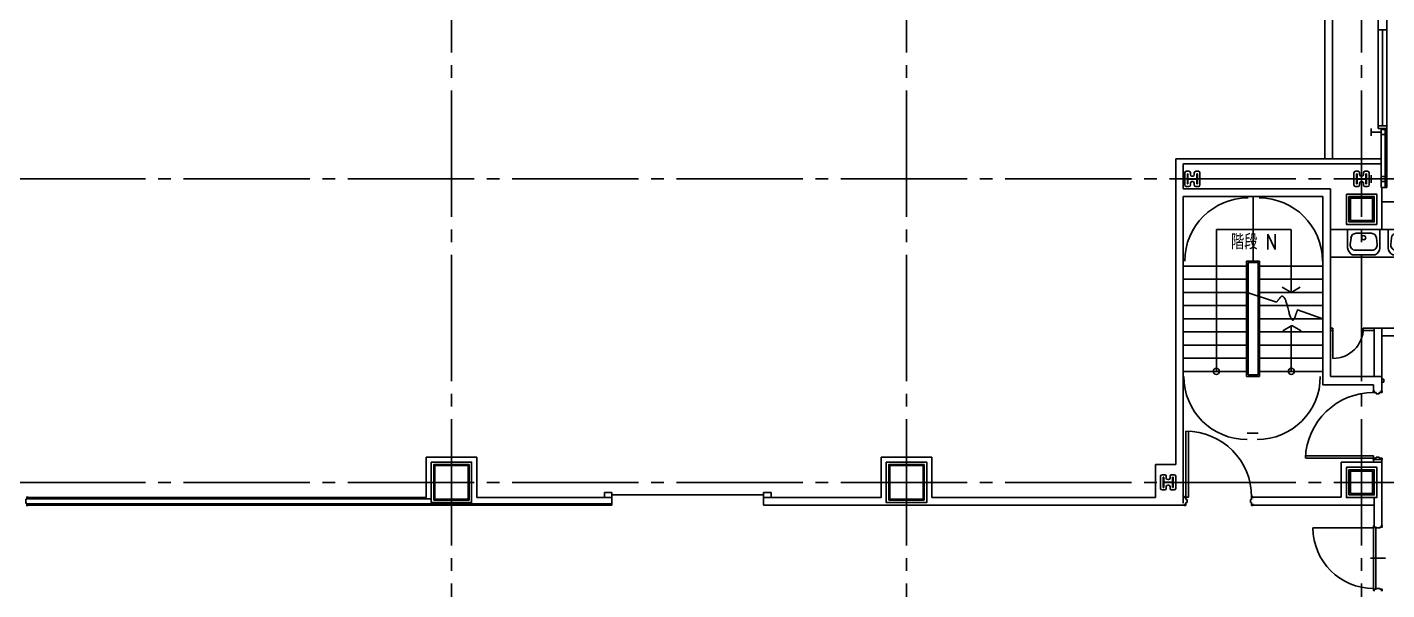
# Model space of a CAD drawing. Header units: millimetres. Extents: x -48783 to 30095, y 6477 to 24477.
# Drawn here: x 21661 to 24350, y 17337 to 18450 of the extents above; entities that cross this region are included whole.
import ezdxf
from ezdxf.enums import TextEntityAlignment as Align

# ---------------------------------------------------------------- set-up
doc = ezdxf.new("R2010")
doc.units = ezdxf.units.MM
doc.header["$LTSCALE"] = 100
doc.linetypes.add('X-N-FAB-L20$0$COL-CEN-LIN', pattern=[3.25, 2.5, -0.25, 0.25, -0.25])
for name, color, linetype in [('0-XREF', 7, 'Continuous'), ('X-N-FAB-L20$0$08', 8, 'Continuous'), ('X-N-FAB-L20$0$4', 8, 'Continuous'), ('X-N-FAB-L20$0$BLOCK', 8, 'Continuous'), ('X-N-FAB-L20$0$CCL', 8, 'X-N-FAB-L20$0$COL-CEN-LIN'), ('X-N-FAB-L20$0$COL', 8, 'Continuous'), ('X-N-FAB-L20$0$COL-S', 8, 'Continuous'), ('X-N-FAB-L20$0$DOOR', 8, 'Continuous'), ('X-N-FAB-L20$0$FURNITURE', 8, 'Continuous'), ('X-N-FAB-L20$0$WALL-P', 8, 'Continuous'), ('X-N-FAB-L20$0$WC', 8, 'Continuous')]:
    doc.layers.add(name, color=color, linetype=linetype)
doc.layers.add('X-N-FAB-L20$0$A-BLOCK', color=8, linetype='Continuous', plot=False)
doc.styles.add('X-N-FAB-L20$0$ROMS', font='ROMANS.shx', dxfattribs={"bigfont": 'bigfont.shx'})

# ---------------------------------------------------------------- blocks, each defined once
blk = doc.blocks.new('X-N-FAB-L20$0$A$C028b1125')
at = {"layer": 'X-N-FAB-L20$0$COL'}
blk.add_lwpolyline([(0, 60), (60, 60), (60, 0), (0, 0)], close=True, dxfattribs=at)
at = {"layer": 'X-N-FAB-L20$0$COL-S'}
for points in [[(5, 5), (5, 55), (55, 55), (55, 5)], [(8, 8), (8, 52), (52, 52), (52, 8)]]:
    blk.add_lwpolyline(points, close=True, dxfattribs=at)
blk = doc.blocks.new('X-N-FAB-L20$0$A$C762889a9')
at = {"layer": 'X-N-FAB-L20$0$COL'}
blk.add_lwpolyline([(0, 80), (80, 80), (80, 0), (0, 0)], close=True, dxfattribs=at)
at = {"layer": 'X-N-FAB-L20$0$COL-S'}
for points in [[(5, 5), (5, 75), (75, 75), (75, 5)], [(7, 7), (7, 73), (73, 73), (73, 7)]]:
    blk.add_lwpolyline(points, close=True, dxfattribs=at)
blk = doc.blocks.new('X-N-FAB-L20$0$A$C20c95bda')
at = {"layer": 'X-N-FAB-L20$0$CCL'}
for p, q in [((23520, 0), (23520, 9160)), ((24420, 0), (24420, 9160)), ((25320, 0), (25320, 9160)), ((240, 7550), (28330, 7550)), ((240, 6950), (28330, 6950))]:
    blk.add_line(p, q, dxfattribs=at)
at = {"layer": 'X-N-FAB-L20$0$COL'}
for name, p in [('X-N-FAB-L20$0$A$C028b1125', (25290, 7460)), ('X-N-FAB-L20$0$A$C762889a9', (23480, 6910)), ('X-N-FAB-L20$0$A$C762889a9', (24380, 6910)), ('X-N-FAB-L20$0$A$C028b1125', (25290, 6920))]:
    blk.add_blockref(name, p, dxfattribs=at)
blk = doc.blocks.new('X-N-FAB-L20$0$A$C1d07c4d4')
blk.add_polyline3d([(24849.3, 7281.4, 0), (24849.3, 7281.4, 0), (24849.3, 7281.4, 0), (24849.4, 7281.5, 0), (24849.5, 7281.6, 0), (24849.6, 7281.8, 0), (24849.7, 7281.9, 0), (24849.9, 7282.1, 0), (24850.1, 7282.3, 0), (24850.3, 7282.6, 0), (24850.5, 7282.9, 0), (24850.8, 7283.2, 0), (24851.1, 7283.6, 0), (24851.4, 7284, 0), (24851.7, 7284.4, 0), (24852, 7284.8, 0), (24852.4, 7285.3, 0), (24852.8, 7285.8, 0), (24853.3, 7286.3, 0), (24853.7, 7286.9, 0), (24854.2, 7287.5, 0), (24854.7, 7288.1, 0), (24855.2, 7288.8, 0), (24855.8, 7289.5, 0), (24856.4, 7290.2, 0), (24857, 7290.9, 0), (24857, 7290.9, 0), (24857.6, 7291.6, 0), (24858.2, 7292.2, 0), (24858.8, 7292.6, 0), (24859.4, 7292.9, 0), (24860, 7293.1, 0), (24860.6, 7293.1, 0), (24861.3, 7293, 0), (24861.9, 7292.7, 0), (24862.5, 7292.4, 0), (24863.1, 7291.8, 0), (24863.7, 7291.2, 0), (24864.3, 7290.4, 0), (24864.9, 7289.5, 0), (24865.5, 7288.4, 0), (24866.1, 7287.2, 0), (24866.8, 7285.9, 0), (24867.4, 7284.4, 0), (24868, 7282.8, 0), (24868.6, 7281.1, 0), (24869.2, 7279.2, 0), (24869.8, 7277.2, 0), (24870.4, 7275.1, 0), (24871, 7272.8, 0), (24871.6, 7270.4, 0), (24872.2, 7267.9, 0), (24872.2, 7267.9, 0), (24872.8, 7265.3, 0), (24873.4, 7262.9, 0), (24874, 7260.7, 0), (24874.6, 7258.6, 0), (24875.2, 7256.7, 0), (24875.8, 7255, 0), (24876.3, 7253.3, 0), (24876.9, 7251.9, 0), (24877.5, 7250.6, 0), (24878, 7249.4, 0), (24878.5, 7248.5, 0), (24879.1, 7247.6, 0), (24879.6, 7246.9, 0), (24880.1, 7246.4, 0), (24880.6, 7246, 0), (24881.1, 7245.8, 0), (24881.6, 7245.8, 0), (24882.1, 7245.8, 0), (24882.6, 7246.1, 0), (24883.1, 7246.5, 0), (24883.6, 7247, 0), (24884.1, 7247.8, 0), (24884.5, 7248.6, 0), (24885, 7249.6, 0), (24885.4, 7250.8, 0), (24885.4, 7250.8, 0), (24885.9, 7252, 0), (24886.3, 7253.2, 0), (24886.7, 7254.3, 0), (24887.1, 7255.4, 0), (24887.4, 7256.4, 0), (24887.8, 7257.4, 0), (24888.1, 7258.3, 0), (24888.4, 7259.2, 0), (24888.7, 7260, 0), (24889, 7260.8, 0), (24889.3, 7261.5, 0), (24889.5, 7262.2, 0), (24889.7, 7262.8, 0), (24889.9, 7263.4, 0), (24890.1, 7263.9, 0), (24890.3, 7264.4, 0), (24890.5, 7264.8, 0), (24890.6, 7265.2, 0), (24890.7, 7265.5, 0), (24890.8, 7265.8, 0), (24890.9, 7266, 0), (24890.9, 7266.2, 0), (24891, 7266.3, 0), (24891, 7266.4, 0), (24891, 7266.4, 0)])
for centre in [(24730.4, 7144.5), (24878.4, 7144.5)]:
    blk.add_circle(centre, 6)
for p in [(24682.9, 7525), (25017.4, 7525), (24634.9, 6925)]:
    blk.add_point(p)
at = {"layer": 'X-N-FAB-L20$0$08'}
for p, q in [((24944.9, 7565), (24944.9, 8097.5)), ((24959.9, 7565), (24959.9, 8075)), ((25050.4, 8025), (25050.4, 7625)), ((25067.4, 8025), (25067.4, 7625)), ((25050.4, 7820), (25067.4, 7820)), ((25058.9, 7820), (25058.9, 7630)), ((25036.4, 7625), (25036.4, 7610)), ((25056.4, 7617.5), (25036.4, 7617.5)), ((25050.4, 7630), (25067.4, 7630)), ((25050.4, 7625), (25067.4, 7625)), ((25050.4, 7625), (25067.4, 7625)), ((25050.4, 7625), (25067.4, 7625)), ((25050.4, 7625), (25067.4, 7625)), ((25056.4, 7625), (25056.4, 7610)), ((25056.4, 7625), (25056.4, 7508)), ((25063.9, 7625), (25063.9, 7508)), ((25067.4, 7625), (25067.4, 7508)), ((25056.4, 7565), (24649.9, 7565)), ((24649.9, 6960), (24649.9, 7565)), ((25056.4, 7555), (24664.9, 7555)), ((24664.9, 7505.5), (24664.9, 7555)), ((24667.9, 7513), (24667.9, 7537)), ((24670.9, 7540), (24676.1, 7540)), ((24672.9, 7515), (24672.9, 7535)), ((24672.9, 7535), (24674.1, 7535)), ((24674.1, 7526.7), (24674.1, 7535)), ((24679.1, 7533.4), (24679.1, 7537)), ((24682.1, 7530.4), (24683.7, 7530.4)), ((24686.7, 7533.4), (24686.7, 7537)), ((24689.7, 7540), (24694.9, 7540)), ((24691.7, 7526.7), (24691.7, 7535)), ((24691.7, 7535), (24692.9, 7535)), ((24692.9, 7515), (24692.9, 7535)), ((24697.9, 7513), (24697.9, 7537)), ((25002.4, 7513), (25002.4, 7537)), ((25005.4, 7540), (25010.6, 7540)), ((25007.4, 7515), (25007.4, 7535)), ((25007.4, 7535), (25008.6, 7535)), ((25008.6, 7526.7), (25008.6, 7535)), ((25013.6, 7533.4), (25013.6, 7537)), ((25016.6, 7530.4), (25018.2, 7530.4)), ((25021.2, 7533.4), (25021.2, 7537)), ((25024.2, 7540), (25029.4, 7540)), ((25026.2, 7526.7), (25026.2, 7535)), ((25026.2, 7535), (25027.4, 7535)), ((25027.4, 7515), (25027.4, 7535)), ((25032.4, 7513), (25032.4, 7537)), ((25036.4, 7532.5), (25036.4, 7517.5)), ((25056.4, 7532.5), (25056.4, 7517.5)), ((24955.9, 7505.5), (24664.9, 7505.5)), ((24670.9, 7510), (24676.1, 7510)), ((24672.9, 7515), (24674.1, 7515)), ((24674.1, 7515), (24674.1, 7523.3)), ((24675.4, 7525.4), (24690.4, 7525.4)), ((24675.4, 7524.6), (24690.4, 7524.6)), ((24679.1, 7513), (24679.1, 7516.6)), ((24682.1, 7519.6), (24683.7, 7519.6)), ((24686.7, 7513), (24686.7, 7516.6)), ((24689.7, 7510), (24694.9, 7510)), ((24691.7, 7515), (24691.7, 7523.3)), ((24691.7, 7515), (24692.9, 7515)), ((24955.9, 7134), (24955.9, 7505.5)), ((25005.4, 7510), (25010.6, 7510)), ((25007.4, 7515), (25008.6, 7515)), ((25008.6, 7515), (25008.6, 7523.3)), ((25009.9, 7525.4), (25024.9, 7525.4)), ((25009.9, 7524.6), (25024.9, 7524.6)), ((25013.6, 7513), (25013.6, 7516.6)), ((25016.6, 7519.6), (25018.2, 7519.6)), ((25021.2, 7513), (25021.2, 7516.6)), ((25024.2, 7510), (25029.4, 7510)), ((25026.2, 7515), (25026.2, 7523.3)), ((25026.2, 7515), (25027.4, 7515)), ((25056.4, 7525), (25036.4, 7525)), ((25056.4, 7508), (25057.4, 7508)), ((25057.4, 7508), (25057.4, 7425)), ((25067.4, 7508), (25057.4, 7508)), ((24664.9, 6883.5), (24664.9, 7490.5)), ((24940.9, 7490.5), (24664.9, 7490.5)), ((24802.9, 7362.5), (24802.9, 7490.5)), ((24940.9, 7118), (24940.9, 7490.5)), ((25877.4, 7480), (25057.4, 7480)), ((24730.4, 7144.5), (24730.4, 7425)), ((24730.4, 7425), (24877.4, 7425)), ((24878.4, 7300.5), (24878.4, 7425)), ((24955.9, 7425), (25057.4, 7425)), ((24664.9, 7352.5), (24789.9, 7352.5)), ((24789.9, 7134.5), (24789.9, 7362.5)), ((24789.9, 7362.5), (24815.9, 7362.5)), ((24792.9, 7137.5), (24792.9, 7359.5)), ((24792.9, 7359.5), (24812.9, 7359.5)), ((24812.9, 7137.5), (24812.9, 7359.5)), ((24815.9, 7134.5), (24815.9, 7362.5)), ((24815.9, 7352.5), (24940.9, 7352.5)), ((24664.9, 7326.5), (24789.9, 7326.5)), ((24815.9, 7326.5), (24940.9, 7326.5)), ((24664.9, 7300.5), (24789.9, 7300.5)), ((24790.9, 7300.5), (24849.3, 7281.4)), ((24815.9, 7300.5), (24940.9, 7300.5)), ((24878.4, 7300.5), (24860.6, 7310.8)), ((24878.4, 7300.5), (24896.3, 7310.8)), ((24664.9, 7274.5), (24789.9, 7274.5)), ((24815.9, 7274.5), (24940.9, 7274.5)), ((24891, 7266.4), (24940.9, 7248.5)), ((24664.9, 7248.5), (24789.9, 7248.5)), ((24815.9, 7248.5), (24940.9, 7248.5)), ((24879.8, 7235.2), (24862, 7224.9)), ((24878.4, 7144.5), (24878.4, 7234.4)), ((24879.8, 7235.2), (24897.7, 7224.9)), ((24664.9, 7222.5), (24789.9, 7222.5)), ((24815.9, 7222.5), (24940.9, 7222.5)), ((24664.9, 7196.5), (24789.9, 7196.5)), ((24815.9, 7196.5), (24940.9, 7196.5)), ((24664.9, 7170.5), (24789.9, 7170.5)), ((24815.9, 7170.5), (24940.9, 7170.5)), ((24664.9, 7144.5), (24789.9, 7144.5)), ((24789.9, 7134.5), (24815.9, 7134.5)), ((24792.9, 7137.5), (24812.9, 7137.5)), ((24815.9, 7144.5), (24940.9, 7144.5)), ((25057.4, 7134), (24955.9, 7134)), ((25057.4, 7105), (25057.4, 7134)), ((25061.4, 7129), (25057.4, 7129)), ((25061.4, 7123), (25061.4, 7129)), ((25041.4, 7118), (24940.9, 7118)), ((25040.4, 7105), (25040.4, 7102.5)), ((25043.6, 7105), (25040.4, 7105)), ((25046.4, 7102.5), (25040.4, 7102.5)), ((25041.4, 7105), (25041.4, 7118)), ((25046.4, 7102.5), (25046.4, 7100)), ((25052.4, 7100), (25046.4, 7100)), ((25052.4, 7102.5), (25052.4, 7100)), ((25058.4, 7102.5), (25052.4, 7102.5)), ((25058.4, 7105), (25055.2, 7105)), ((25061.4, 7123), (25057.4, 7123)), ((25058.4, 7105), (25058.4, 7102.5)), ((24670.1, 6891), (24670.1, 7026)), ((24675.1, 6896), (24675.1, 7025.9)), ((24790.9, 7022), (24812.9, 7022)), ((24790.9, 7022), (24812.9, 7022)), ((23167.4, 6975), (23267.4, 6975)), ((23167.4, 6975), (23267.4, 6975)), ((23167.4, 6895), (23167.4, 6975)), ((23267.4, 6975), (23267.4, 6895)), ((24067.4, 6895), (24067.4, 6975)), ((24067.4, 6975), (24167.4, 6975)), ((24167.4, 6975), (24167.4, 6895)), ((25046.4, 6972.5), (24907.4, 6972.5)), ((25041.4, 6977.5), (24907.5, 6977.5)), ((24977.4, 6896), (24977.4, 6965)), ((24977.4, 6965), (25057.4, 6965)), ((25040.4, 6970), (25040.4, 6972.5)), ((25046.4, 6972.5), (25040.4, 6972.5)), ((25058.4, 6970), (25040.4, 6970)), ((25041.4, 6977.5), (25041.4, 6972.5)), ((25041.4, 6965), (25041.4, 6970)), ((25057.4, 6970), (25041.4, 6970)), ((25052.4, 6975), (25046.4, 6975)), ((25046.4, 6972.5), (25046.4, 6975)), ((25052.4, 6972.5), (25052.4, 6975)), ((25058.4, 6972.5), (25052.4, 6972.5)), ((25057.4, 6965), (25057.4, 6970)), ((25057.4, 6965), (25057.4, 6839)), ((25058.4, 6970), (25058.4, 6972.5)), ((24609.9, 6895), (24609.9, 6960)), ((24649.9, 6960), (24609.9, 6960)), ((24622.9, 6940), (24628.1, 6940)), ((24641.7, 6940), (24646.9, 6940)), ((24619.9, 6913), (24619.9, 6937)), ((24624.9, 6915), (24624.9, 6935)), ((24624.9, 6935), (24626.1, 6935)), ((24624.9, 6915), (24626.1, 6915)), ((24626.1, 6926.7), (24626.1, 6935)), ((24626.1, 6915), (24626.1, 6923.3)), ((24627.4, 6925.4), (24642.4, 6925.4)), ((24627.4, 6924.6), (24642.4, 6924.6)), ((24631.1, 6933.4), (24631.1, 6937)), ((24631.1, 6913), (24631.1, 6916.6)), ((24634.1, 6930.4), (24635.7, 6930.4)), ((24634.1, 6919.6), (24635.7, 6919.6)), ((24638.7, 6933.4), (24638.7, 6937)), ((24638.7, 6913), (24638.7, 6916.6)), ((24643.7, 6926.7), (24643.7, 6935)), ((24643.7, 6935), (24644.9, 6935)), ((24643.7, 6915), (24643.7, 6923.3)), ((24643.7, 6915), (24644.9, 6915)), ((24644.9, 6915), (24644.9, 6935)), ((24649.9, 6913), (24649.9, 6937)), ((23167.4, 6895), (22379.9, 6895)), ((23177.4, 6892.5), (22379.9, 6892.5)), ((23534.9, 6895), (23267.4, 6895)), ((23519.9, 6895), (23519.9, 6905)), ((23534.9, 6905), (23519.9, 6905)), ((23534.9, 6895), (23534.9, 6905)), ((23534.9, 6900), (23834.9, 6900)), ((23534.9, 6880), (23534.9, 6895)), ((23834.9, 6895), (23834.9, 6905)), ((23834.9, 6905), (23849.9, 6905)), ((23834.9, 6880), (23834.9, 6895)), ((24067.4, 6895), (23834.9, 6895)), ((23849.9, 6895), (23849.9, 6905)), ((24082.4, 6890), (24152.4, 6890)), ((24609.9, 6895), (24167.4, 6895)), ((24622.9, 6910), (24628.1, 6910)), ((24641.7, 6910), (24646.9, 6910)), ((24664.9, 6896), (24667.6, 6896)), ((24664.9, 6896), (24667.6, 6896)), ((24667.6, 6897), (24667.6, 6893.8)), ((24667.6, 6897), (24670.1, 6897)), ((24670.1, 6897), (24670.1, 6891)), ((24675.1, 6896), (24670.1, 6896)), ((24670.1, 6891), (24672.6, 6891)), ((24670.1, 6885), (24672.6, 6885)), ((24670.1, 6885), (24670.1, 6879)), ((24672.6, 6891), (24672.6, 6885)), ((24797.6, 6891), (24797.6, 6885)), ((24800.1, 6891), (24797.6, 6891)), ((24800.1, 6885), (24797.6, 6885)), ((24800.1, 6897), (24800.1, 6891)), ((24802.6, 6897), (24800.1, 6897)), ((24800.1, 6885), (24800.1, 6879)), ((24802.6, 6897), (24802.6, 6893.8)), ((24802.6, 6896), (24977.4, 6896)), ((25042.4, 6895), (25042.4, 6839)), ((23534.9, 6882.5), (22379.9, 6882.5)), ((23534.9, 6880), (22379.9, 6880)), ((24664.9, 6880), (23834.9, 6880)), ((24664.9, 6880), (24667.6, 6880)), ((24664.9, 6880), (24667.6, 6880)), ((24667.6, 6882.2), (24667.6, 6879)), ((24667.6, 6879), (24670.1, 6879)), ((24802.6, 6879), (24800.1, 6879)), ((24802.6, 6882.2), (24802.6, 6879)), ((24802.6, 6880), (25042.4, 6880)), ((24921.4, 6835), (25041.4, 6835)), ((25064.9, 6775), (25034.9, 6775))]:
    blk.add_line(p, q, dxfattribs=at)
for points in [[(25056.4, 7622.5), (25063.9, 7622.5), (25063.9, 7612.5), (25056.4, 7612.5)], [(25056.4, 7530), (25063.9, 7530), (25063.9, 7520), (25056.4, 7520)], [(24987.4, 7495), (25047.4, 7495), (25047.4, 7435), (24987.4, 7435)], [(24992.4, 7440), (24992.4, 7490), (25042.4, 7490), (25042.4, 7440)], [(24995.4, 7443), (24995.4, 7487), (25039.4, 7487), (25039.4, 7443)], [(23177.4, 6965), (23257.4, 6965), (23257.4, 6885), (23177.4, 6885)], [(24077.4, 6965), (24157.4, 6965), (24157.4, 6885), (24077.4, 6885)], [(23182.4, 6890), (23182.4, 6960), (23252.4, 6960), (23252.4, 6890)], [(23184.4, 6892), (23184.4, 6958), (23250.4, 6958), (23250.4, 6892)], [(24082.4, 6890), (24082.4, 6960), (24152.4, 6960), (24152.4, 6890)], [(24084.4, 6892), (24084.4, 6958), (24150.4, 6958), (24150.4, 6892)], [(24987.4, 6955), (25047.4, 6955), (25047.4, 6895), (24987.4, 6895)], [(24992.4, 6900), (24992.4, 6950), (25042.4, 6950), (25042.4, 6900)], [(24995.4, 6903), (24995.4, 6947), (25039.4, 6947), (25039.4, 6903)], [(25041.4, 6836), (25041.4, 6714), (25045.4, 6714), (25045.4, 6836)]]:
    blk.add_lwpolyline(points, close=True, dxfattribs=at)
for points in [[(22379.9, 6881.5), (22379.9, 6879), (22377.4, 6879), (22377.4, 6883.5), (22375.9, 6883.5), (22375.9, 6891.5), (22377.4, 6891.5), (22377.4, 6896), (22379.9, 6896), (22379.9, 6893.5)], [(25055.9, 6839), (25058.4, 6839), (25058.4, 6836.5), (25053.9, 6836.5), (25053.9, 6835), (25045.9, 6835), (25045.9, 6836.5), (25041.4, 6836.5), (25041.4, 6839), (25043.9, 6839)], [(25055.9, 6711), (25058.4, 6711), (25058.4, 6713.5), (25053.9, 6713.5), (25053.9, 6715), (25045.9, 6715), (25045.9, 6713.5), (25041.4, 6713.5), (25041.4, 6711), (25043.9, 6711)]]:
    blk.add_lwpolyline(points, dxfattribs=at)
for centre, radius, start, end in [((24670.9, 7537), 3, 90, 180), ((24676.1, 7537), 3, 0, 90), ((24682.1, 7533.4), 3, 180, 270), ((24683.7, 7533.4), 3, 270, 0), ((24689.7, 7537), 3, 90, 180), ((24694.9, 7537), 3, 0, 90), ((25005.4, 7537), 3, 90, 180), ((25010.6, 7537), 3, 0, 90), ((25016.6, 7533.4), 3, 180, 270), ((25018.2, 7533.4), 3, 270, 0), ((25024.2, 7537), 3, 90, 180), ((25029.4, 7537), 3, 0, 90), ((24670.9, 7513), 3, 180, 270), ((24675.4, 7526.7), 1.3, 180, 270), ((24675.4, 7523.3), 1.3, 90, 180), ((24676.1, 7513), 3, 270, 0), ((24682.1, 7516.6), 3, 90, 180), ((24683.7, 7516.6), 3, 0, 90), ((24689.7, 7513), 3, 180, 270), ((24690.4, 7526.7), 1.3, 270, 0), ((24690.4, 7523.3), 1.3, 0, 90), ((24694.9, 7513), 3, 270, 0), ((25005.4, 7513), 3, 180, 270), ((25009.9, 7526.7), 1.3, 180, 270), ((25009.9, 7523.3), 1.3, 90, 180), ((25010.6, 7513), 3, 270, 0), ((25016.6, 7516.6), 3, 90, 180), ((25018.2, 7516.6), 3, 0, 90), ((25024.2, 7513), 3, 180, 270), ((25024.9, 7526.7), 1.3, 270, 0), ((25024.9, 7523.3), 1.3, 0, 90), ((25029.4, 7513), 3, 270, 0), ((24792.9, 7362.5), 125, 90, 180), ((24814.9, 7362.5), 125, 0, 90), ((24790.9, 7134.5), 125, 180, 270), ((24810.9, 7134.5), 125, 270, 0), ((25040.7, 6968.2), 134.3, 89.6927, 178.1454), ((24670.1, 6896), 130, 0, 90), ((24622.9, 6937), 3, 90, 180), ((24628.1, 6937), 3, 0, 90), ((24641.7, 6937), 3, 90, 180), ((24646.9, 6937), 3, 0, 90), ((24622.9, 6913), 3, 180, 270), ((24627.4, 6926.7), 1.3, 180, 270), ((24627.4, 6923.3), 1.3, 90, 180), ((24628.1, 6913), 3, 270, 0), ((24634.1, 6933.4), 3, 180, 270), ((24634.1, 6916.6), 3, 90, 180), ((24635.7, 6933.4), 3, 270, 0), ((24635.7, 6916.6), 3, 0, 90), ((24641.7, 6913), 3, 180, 270), ((24642.4, 6926.7), 1.3, 270, 0), ((24642.4, 6923.3), 1.3, 0, 90), ((24646.9, 6913), 3, 270, 0), ((25041.4, 6835), 120, 180, 270)]:
    blk.add_arc(centre, radius, start, end, dxfattribs=at)
at = {"layer": 'X-N-FAB-L20$0$08', "style": 'X-N-FAB-L20$0$ROMS', "width": 0.8}
blk.add_text('階段 N', height=30, dxfattribs=at).set_placement((24804.9, 7400.5), align=Align.MIDDLE_CENTER)
blk = doc.blocks.new('X-N-FAB-L20$0$WASH16')
for p, q in [((31.5, 0), (-31.5, 0)), ((-31.5, 0), (-31.5, -36)), ((31.5, -36), (31.5, 0)), ((-24.9, -16.5), (-26.3, -29.4)), ((15, -7.5), (-15, -7.5)), ((24.9, -16.5), (26.3, -29.4)), ((22.5, -49.4), (-22.5, -49.4)), ((-16.3, -40.4), (16.3, -40.4))]:
    blk.add_line(p, q)
blk.add_circle((0, -16.1), 4.04)
for centre, radius, start, end in [((-15, -17.5), 10, 90, 174.0783), ((15, -17.5), 10, 5.9217, 90), ((-15.3, -34.9), 16.2, 183.6901, 243.6901), ((-16.3, -30.4), 10, 174.0783, 270), ((16.3, -30.4), 10, 270, 5.9217), ((15.3, -34.9), 16.2, 296.3099, 356.3099)]:
    blk.add_arc(centre, radius, start, end)
blk = doc.blocks.new('X-N-FAB-L20$0$U370_1A1')
at = {"linetype": 'Continuous'}
for p, q in [((-230, 0), (-230, -275)), ((-230, 0), (230, 0)), ((230, 0), (230, -275)), ((-188.66, -277.08), (-177.14, -251.94)), ((188.66, -277.08), (177.08, -251.8)), ((-193.21, -280), (-225, -280)), ((-29.64, -360), (29.64, -360)), ((193.21, -280), (225, -280))]:
    blk.add_line(p, q, dxfattribs=at)
blk.add_circle((0, 0), 2, dxfattribs=at)
for centre, radius, start, end in [((-155.35, -261.99), 24, 51.2869, 155.374), ((-418.65, -590.5), 445, 32.2557, 51.2871), ((418.65, -590.5), 445, 128.713, 147.744), ((155.35, -261.99), 24, 24.6257, 128.713), ((-225, -275), 5, 180, 270), ((-193.21, -275), 5, 270, 335.373), ((-29.64, -345), 15, 212.255, 270), ((29.64, -345), 15, 270, 327.745), ((193.21, -275), 5, 204.627, 270), ((225, -275), 5, 270, 0)]:
    blk.add_arc(centre, radius, start, end, dxfattribs=at)
blk.add_point((0, 0))
blk = doc.blocks.new('X-N-FAB-L20$0$TL-GEN')
at = {"layer": 'X-N-FAB-L20$0$WC'}
for p, q in [((-19.5, 0), (19.5, 0)), ((-22.5, -12), (-22.5, -3)), ((-19.5, -15), (19.5, -15)), ((-17.2, -24.6), (-14, -15)), ((17.2, -24.6), (14, -15)), ((22.5, -3), (22.5, -12))]:
    blk.add_line(p, q, dxfattribs=at)
blk.add_lwpolyline([(-17.5, -45.9, 0.089395), (-16.1, -53.4, 0.094247), (-12.4, -59.6, 0.102032), (-6.6, -63.9, 0.108313), (0, -65.3, 0.108313), (6.6, -63.9, 0.102032), (12.4, -59.6, 0.094247), (16.1, -53.4, 0.089395), (17.5, -45.9, 0.089395), (16.1, -38.3, 0.094247), (12.4, -32.1, 0.102032), (6.6, -27.9, 0.108313), (0, -26.4, 0.108313), (-6.6, -27.9, 0.102032), (-12.4, -32.1, 0.094247), (-16.1, -38.3, 0.089395)], format="xyb", close=True, dxfattribs=at)
for centre, radius, start, end in [((-19.5, -3), 3, 90, 180), ((19.5, -3), 3, 0, 90), ((-19.5, -12), 3, 180, 270), ((6.9, -41.3), 29, 148.9452, 161.8917), ((-25.7, -21.7), 9, 328.9452, 341.624), ((25.7, -21.7), 9, 198.376, 211.0548), ((-6.9, -41.3), 29, 18.1083, 31.0548), ((19.5, -12), 3, 270, 0), ((13.5, -43.5), 36, 161.8917, 180), ((13.5, -43.5), 36, 180, 198.1083), ((-13.5, -43.5), 36, 0, 18.1083), ((-13.5, -43.5), 36, 341.8917, 0), ((6.9, -45.7), 29, 198.1083, 218.2902), ((2.7, -49), 23.7, 218.2902, 242.3153), ((0, -54.1), 17.9, 242.3153, 270), ((0, -54.1), 17.9, 270, 297.6847), ((-2.7, -49), 23.7, 297.6847, 321.7098), ((-6.9, -45.7), 29, 321.7098, 341.8917)]:
    blk.add_arc(centre, radius, start, end, dxfattribs=at)
blk = doc.blocks.new('X-N-FAB-L20$0$A$C801fbac1')
at = {"layer": 'X-N-FAB-L20$0$DOOR'}
for p, q in [((293.8, 405), (293.8, 465)), ((388.8, 405), (388.8, 465)), ((483.8, 405), (483.8, 465)), ((578.8, 405), (578.8, 465)), ((673.8, 405), (673.8, 465)), ((768.8, 405), (768.8, 465)), ((863.8, 405), (863.8, 465)), ((958.8, 405), (958.8, 465)), ((5, 305), (5, 245)), ((545.5, 110), (545.5, 50)), ((695.5, 110), (695.5, 50))]:
    blk.add_line(p, q, dxfattribs=at)
for points in [[(191.5, 305), (101.5, 305)], [(191.5, 290), (101.5, 290)], [(251.5, 190), (251.5, 280)], [(266.5, 190), (266.5, 280)]]:
    blk.add_lwpolyline(points, dxfattribs=at)
for centre, start, end in [((293.8, 405), 90, 180), ((388.8, 405), 90, 180), ((483.8, 405), 90, 180), ((578.8, 405), 90, 180), ((673.8, 405), 90, 180), ((768.8, 405), 90, 180), ((863.8, 405), 90, 180), ((958.8, 405), 90, 180), ((5, 305), 270, 0), ((545.5, 110), 270, 0), ((695.5, 110), 270, 0), ((845.5, 110), 270, 0)]:
    blk.add_arc(centre, 60, start, end, dxfattribs=at)
at = {"layer": 'X-N-FAB-L20$0$FURNITURE'}
for points in [[(0, 445), (212.8, 445)], [(536.5, 70.1), (266.5, 70.1)]]:
    blk.add_lwpolyline(points, dxfattribs=at)
at = {"layer": 'X-N-FAB-L20$0$WALL-P', "color": 4}
for p, q in [((212.8, 405), (212.8, 555)), ((216.8, 405), (216.8, 555)), ((307.8, 405), (307.8, 555)), ((311.8, 405), (311.8, 555)), ((402.8, 405), (402.8, 555)), ((406.8, 405), (406.8, 555)), ((497.8, 405), (497.8, 555)), ((501.8, 405), (501.8, 555)), ((592.8, 405), (592.8, 555)), ((596.8, 405), (596.8, 555)), ((687.8, 405), (687.8, 555)), ((691.8, 405), (691.8, 555)), ((782.8, 405), (782.8, 555)), ((786.8, 405), (786.8, 555)), ((877.8, 405), (877.8, 555)), ((881.8, 405), (881.8, 555)), ((216.8, 535), (307.8, 535)), ((311.8, 535), (402.8, 535)), ((406.8, 535), (497.8, 535)), ((501.8, 535), (592.8, 535)), ((596.8, 535), (687.8, 535)), ((691.8, 535), (782.8, 535)), ((786.8, 535), (877.8, 535)), ((233.8, 405), (212.8, 405)), ((233.8, 409), (216.8, 409)), ((307.8, 409), (293.8, 409)), ((307.8, 405), (293.8, 405)), ((328.8, 405), (307.8, 405)), ((328.8, 409), (311.8, 409)), ((402.8, 409), (388.8, 409)), ((402.8, 405), (388.8, 405)), ((423.8, 405), (402.8, 405)), ((423.8, 409), (406.8, 409)), ((497.8, 409), (483.8, 409)), ((497.8, 405), (483.8, 405)), ((518.8, 405), (497.8, 405)), ((518.8, 409), (501.8, 409)), ((592.8, 409), (578.8, 409)), ((592.8, 405), (578.8, 405)), ((613.8, 405), (592.8, 405)), ((613.8, 409), (596.8, 409)), ((687.8, 409), (673.8, 409)), ((687.8, 405), (673.8, 405)), ((708.8, 405), (687.8, 405)), ((708.8, 409), (691.8, 409)), ((782.8, 409), (768.8, 409)), ((782.8, 405), (768.8, 405)), ((803.8, 405), (782.8, 405)), ((803.8, 409), (786.8, 409)), ((877.8, 409), (863.8, 409)), ((877.8, 405), (863.8, 405)), ((898.8, 405), (877.8, 405)), ((898.8, 409), (881.8, 409)), ((986.5, 409), (958.8, 409)), ((986.5, 405), (958.8, 405)), ((536.5, 110), (545.5, 110)), ((536.5, 15), (536.5, 110)), ((605.5, 110), (686.5, 110)), ((686.5, 110), (695.5, 110)), ((686.5, 15), (686.5, 110)), ((755.5, 110), (836.5, 110)), ((836.5, 110), (845.5, 110)), ((836.5, 15), (836.5, 110)), ((845.5, 110), (845.5, 50)), ((905.5, 110), (986.5, 110)), ((540.5, 106), (545.5, 106)), ((540.5, 15), (540.5, 106)), ((605.4, 106), (686.5, 106)), ((666.5, 15), (666.5, 106)), ((690.5, 106), (695.5, 106)), ((690.5, 15), (690.5, 106)), ((755.4, 106), (836.5, 106)), ((816.5, 15), (816.5, 106)), ((840.5, 106), (845.5, 106)), ((840.5, 15), (840.5, 106)), ((905.4, 106), (986.5, 106)), ((966.5, 15), (966.5, 106))]:
    blk.add_line(p, q, dxfattribs=at)
for points in [[(0, 500), (212.8, 500)], [(5, 305), (0, 305)], [(5, 300), (0, 300)], [(86.5, 300), (64.8, 300)], [(86.5, 305), (65, 305)], [(986.5, 270), (374.5, 270)], [(468, 270), (468, 230), (464, 230), (464, 270)], [(553, 270), (553, 230), (549, 230), (549, 270)], [(638, 270), (638, 230), (634, 230), (634, 270)], [(723, 270), (723, 230), (719, 230), (719, 270)], [(808, 270), (808, 230), (804, 230), (804, 270)], [(893, 270), (893, 230), (889, 230), (889, 270)]]:
    blk.add_lwpolyline(points, dxfattribs=at)
at = {"layer": 'X-N-FAB-L20$0$WALL-P'}
for points in [[(101.5, 209), (101.5, 305), (86.5, 305), (86.5, 209)], [(251.5, 290), (191.5, 290), (191.5, 305), (986.5, 305)], [(251.5, 290), (251.5, 280), (266.5, 280), (266.5, 290)], [(316.5, 290), (266.5, 290)], [(986.5, 290), (316.5, 290)], [(366.5, 290), (366.5, 170), (374.5, 170), (374.5, 290)], [(1001.5, 0), (251.5, 0), (251.5, 190), (266.5, 190), (266.5, 15), (1004.5, 15)]]:
    blk.add_lwpolyline(points, dxfattribs=at)
at = {"layer": 'X-N-FAB-L20$0$4', "extrusion": (0, 0, -1), "xscale": -1, "zscale": -1}
for p in [(-263.3, 535), (-358.3, 535), (-453.3, 535), (-548.3, 535), (-643.3, 535), (-738.3, 535), (-833.3, 535)]:
    blk.add_blockref('X-N-FAB-L20$0$TL-GEN', p, dxfattribs=at)
at = {"layer": 'X-N-FAB-L20$0$4', "extrusion": (0, 0, -1), "xscale": -1.000000000000001, "zscale": -1.000000000000001, "rotation": 90}
for p in [(-666.5, 60.5), (-816.5, 60.5), (-966.5, 60.5)]:
    blk.add_blockref('X-N-FAB-L20$0$TL-GEN', p, dxfattribs=at)
at = {"layer": 'X-N-FAB-L20$0$FURNITURE'}
for name, p, xscale, yscale, zscale in [('X-N-FAB-L20$0$WASH16', (65.9, 500), 1.012658227848103, 1.012658227848103, 0.1012658227848101), ('X-N-FAB-L20$0$WASH16', (145.9, 500), 1.012658227848103, 1.012658227848103, 0.1012658227848101), ('X-N-FAB-L20$0$U370_1A1', (423.5, 270), -0.1, 0.1, 0.1), ('X-N-FAB-L20$0$U370_1A1', (508.5, 270), -0.1, 0.1, 0.1), ('X-N-FAB-L20$0$U370_1A1', (593.5, 270), -0.1, 0.1, 0.1), ('X-N-FAB-L20$0$U370_1A1', (678.5, 270), -0.1, 0.1, 0.1), ('X-N-FAB-L20$0$U370_1A1', (763.5, 270), -0.1, 0.1, 0.1), ('X-N-FAB-L20$0$U370_1A1', (848.5, 270), -0.1, 0.1, 0.1), ('X-N-FAB-L20$0$U370_1A1', (933.5, 270), -0.1, 0.1, 0.1)]:
    blk.add_blockref(name, p, dxfattribs=dict(at, xscale=xscale, yscale=yscale, zscale=zscale))
at = {"layer": 'X-N-FAB-L20$0$FURNITURE', "xscale": 1.012658227848101, "yscale": 1.012658227848101, "zscale": 0.1012658227848101, "rotation": 180}
for p in [(321.4, 15), (401.4, 15), (481.4, 15)]:
    blk.add_blockref('X-N-FAB-L20$0$WASH16', p, dxfattribs=at)
blk = doc.blocks.new('X-N-FAB-L20')
blk.add_blockref('X-N-FAB-L20$0$A$C1d07c4d4', (-717.4, 10625))
at = {"layer": 'X-N-FAB-L20$0$A-BLOCK'}
blk.add_blockref('X-N-FAB-L20$0$A$C801fbac1', (24238.5, 17550), dxfattribs=at)
at = {"layer": 'X-N-FAB-L20$0$BLOCK'}
blk.add_blockref('X-N-FAB-L20$0$A$C20c95bda', (-1020, 10600), dxfattribs=at)

msp = doc.modelspace()

# ---------------------------------------------------------------- block references
at = {"layer": '0-XREF'}
msp.add_blockref('X-N-FAB-L20', (0, 0), dxfattribs=at)

doc.saveas('drawing.dxf')
